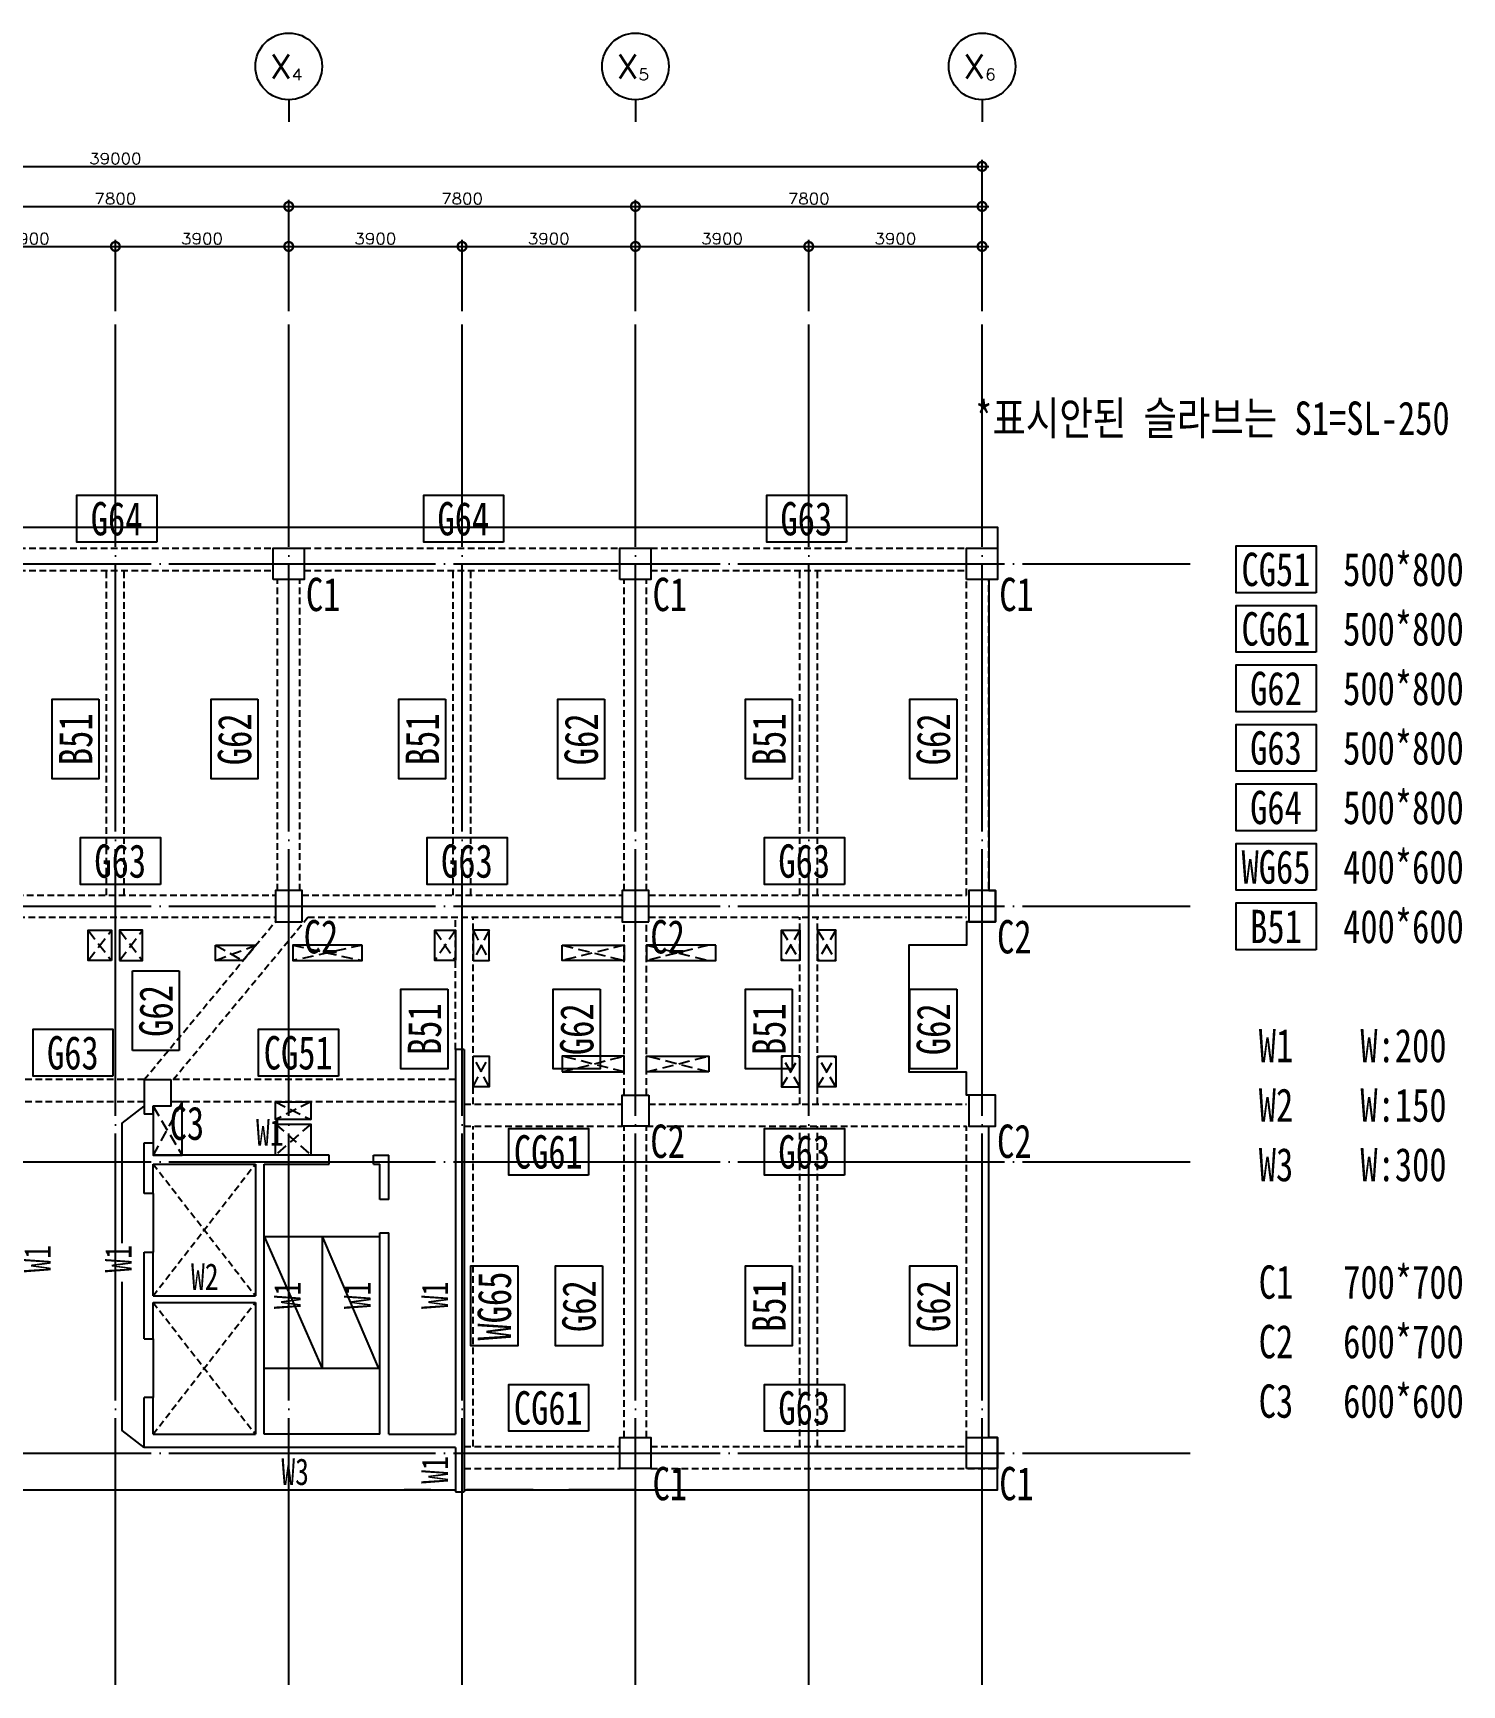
# Model space of a CAD drawing. Header units: millimetres. Extents: x -26699 to 35146, y -8917 to 28239.
# Drawn here: x 2998 to 35146, y -8917 to 28239 of the extents above; entities that cross this region are included whole.
import ezdxf
from ezdxf.enums import TextEntityAlignment as Align

# ---------------------------------------------------------------- set-up
doc = ezdxf.new("R2010")
doc.units = ezdxf.units.MM
doc.header["$LTSCALE"] = 100
for name, pattern in [('CEN', [10.375, 10, -0.125, 0.125, -0.125]), ('CENTER4', [64, 60, -2, 0, -2]), ('HID', [2.3, 1.5, -0.8]), ('HIDDEN', [0.375, 0.25, -0.125])]:
    doc.linetypes.add(name, pattern=pattern)
for name, color, linetype in [('AS-CONC-GIRDER', 6, 'HID'), ('AS-TEXT', 3, 'Continuous'), ('Bub', 3, 'Continuous'), ('CEN1', 1, 'CEN'), ('col', 2, 'Continuous'), ('DIM', 7, 'Continuous'), ('elev', 9, 'Continuous'), ('TEXT', 3, 'Continuous')]:
    doc.layers.add(name, color=color, linetype=linetype)
doc.styles.add('GHS', font='txt.shx', dxfattribs={"width": 1.1, "bigfont": 'ghs.shx'})
doc.styles.add('R', font='romans', dxfattribs={"width": 1.1, "height": 250})
doc.styles.add('SAMOO', font='', dxfattribs={"width": 0.8})
doc.styles.add('SK', font='simplex.shx', dxfattribs={"bigfont": 'ghs.shx'})
doc.styles.get('SAMOO').set_extended_font_data('DotumChe')
doc.dimstyles.new('1본부', dxfattribs={"dimscale": 100, "dimtxt": 3, "dimasz": 4, "dimexe": 1.5, "dimexo": 3, "dimgap": 0.5, "dimtad": 1, "dimdec": 0, "dimzin": 0, "dimdsep": 46, "dimtxsty": 'SK', "dimblk": 'DDOT1', "dimblk1": 'DOTSMALL', "dimblk2": 'DOTSMALL', "dimsah": 1, "dimcen": 1.5, "dimdle": 1.5, "dimclrd": 7, "dimclre": 7, "dimclrt": 3, "dimadec": 0, "dimazin": 0, "dimtfac": 1, "dimtdec": 3, "dimtix": 1, "dimtmove": 0, "dimatfit": 0, "dimldrblk": 'DOTSMALL', "dimfxl": 1, "dimtolj": 1, "dimtzin": 0, "dimarcsym": 0})

# ---------------------------------------------------------------- blocks, each defined once
blk = doc.blocks.new('_DOTSMALL')
at = {"color": 0, "linetype": 'ByBlock', "const_width": 0.5}
blk.add_lwpolyline([(-0.0625, 0, 1), (0.0625, 0, 1)], format="xyb", close=True, dxfattribs=at)
blk = doc.blocks.new('*D6')
at = {"layer": 'DEFPOINTS', "color": 0, "transparency": 16777216}
for p in [(24350, 25239), (-14650, 21684), (24350, 21684)]:
    blk.add_point(p, dxfattribs=at)
at = {"layer": 'DIM', "color": 7, "lineweight": -2, "transparency": 16777216}
for p, q in [((-14650, 21984), (-14650, 25389)), ((24350, 21984), (24350, 25389)), ((-14800, 25239), (24500, 25239))]:
    blk.add_line(p, q, dxfattribs=at)
at = {"layer": 'DIM', "color": 7, "lineweight": -2, "transparency": 16777216, "xscale": 400, "yscale": 400, "zscale": 400, "rotation": 180}
blk.add_blockref('_DOTSMALL', (-14650, 25239), dxfattribs=at)
at = {"layer": 'DIM', "color": 7, "lineweight": -2, "transparency": 16777216, "xscale": 400, "yscale": 400, "zscale": 400}
blk.add_blockref('_DOTSMALL', (24350, 25239), dxfattribs=at)
at = {"layer": 'DIM', "color": 3, "transparency": 16777216, "insert": (4850, 25414), "char_height": 250, "attachment_point": 5, "style": 'GHS'}
blk.add_mtext('\\A1;39000', dxfattribs=at)
blk = doc.blocks.new('DDOT1')
blk.add_line((-1, 0), (1, 0))
at = {"const_width": 0.5}
blk.add_lwpolyline([(-0.25, 0, 1), (0.25, 0, 1)], format="xyb", close=True, dxfattribs=at)
blk = doc.blocks.new('*D8')
at = {"layer": 'DEFPOINTS', "color": 0, "transparency": 16777216}
for p in [(20450, 23439), (16550, 21684), (20450, 21684)]:
    blk.add_point(p, dxfattribs=at)
at = {"layer": 'DIM', "color": 7, "lineweight": -2, "transparency": 16777216}
for p, q in [((16400, 23439), (20600, 23439)), ((16550, 21984), (16550, 23589)), ((20450, 21984), (20450, 23589))]:
    blk.add_line(p, q, dxfattribs=at)
at = {"layer": 'DIM', "color": 7, "lineweight": -2, "transparency": 16777216, "xscale": 400, "yscale": 400, "zscale": 400, "rotation": 180}
blk.add_blockref('_DOTSMALL', (16550, 23439), dxfattribs=at)
at = {"layer": 'DIM', "color": 7, "lineweight": -2, "transparency": 16777216, "xscale": 400, "yscale": 400, "zscale": 400}
blk.add_blockref('_DOTSMALL', (20450, 23439), dxfattribs=at)
at = {"layer": 'DIM', "color": 3, "transparency": 16777216, "insert": (18500, 23614), "char_height": 250, "attachment_point": 5, "style": 'GHS'}
blk.add_mtext('\\A1;3900', dxfattribs=at)
blk = doc.blocks.new('*D9')
at = {"layer": 'DEFPOINTS', "color": 0, "transparency": 16777216}
for p in [(8750, 23439), (4850, 21684), (8750, 21684)]:
    blk.add_point(p, dxfattribs=at)
at = {"layer": 'DIM', "color": 7, "lineweight": -2, "transparency": 16777216}
for p, q in [((4700, 23439), (8900, 23439)), ((4850, 21984), (4850, 23589)), ((8750, 21984), (8750, 23589))]:
    blk.add_line(p, q, dxfattribs=at)
at = {"layer": 'DIM', "color": 7, "lineweight": -2, "transparency": 16777216, "xscale": 400, "yscale": 400, "zscale": 400, "rotation": 180}
blk.add_blockref('_DOTSMALL', (4850, 23439), dxfattribs=at)
at = {"layer": 'DIM', "color": 7, "lineweight": -2, "transparency": 16777216, "xscale": 400, "yscale": 400, "zscale": 400}
blk.add_blockref('_DOTSMALL', (8750, 23439), dxfattribs=at)
at = {"layer": 'DIM', "color": 3, "transparency": 16777216, "insert": (6800, 23614), "char_height": 250, "attachment_point": 5, "style": 'GHS'}
blk.add_mtext('\\A1;3900', dxfattribs=at)
blk = doc.blocks.new('*D11')
at = {"layer": 'DEFPOINTS', "color": 0, "transparency": 16777216}
for p in [(4850, 23439), (950, 21684), (4850, 21684)]:
    blk.add_point(p, dxfattribs=at)
at = {"layer": 'DIM', "color": 7, "lineweight": -2, "transparency": 16777216}
for p, q in [((800, 23439), (5000, 23439)), ((950, 21984), (950, 23589)), ((4850, 21984), (4850, 23589))]:
    blk.add_line(p, q, dxfattribs=at)
at = {"layer": 'DIM', "color": 7, "lineweight": -2, "transparency": 16777216, "xscale": 400, "yscale": 400, "zscale": 400, "rotation": 180}
blk.add_blockref('_DOTSMALL', (950, 23439), dxfattribs=at)
at = {"layer": 'DIM', "color": 7, "lineweight": -2, "transparency": 16777216, "xscale": 400, "yscale": 400, "zscale": 400}
blk.add_blockref('_DOTSMALL', (4850, 23439), dxfattribs=at)
at = {"layer": 'DIM', "color": 3, "transparency": 16777216, "insert": (2900, 23614), "char_height": 250, "attachment_point": 5, "style": 'GHS'}
blk.add_mtext('\\A1;3900', dxfattribs=at)
blk = doc.blocks.new('*D13')
at = {"layer": 'DEFPOINTS', "color": 0, "transparency": 16777216}
for p in [(16550, 23439), (12650, 21684), (16550, 21684)]:
    blk.add_point(p, dxfattribs=at)
at = {"layer": 'DIM', "color": 7, "lineweight": -2, "transparency": 16777216}
for p, q in [((12500, 23439), (16700, 23439)), ((12650, 21984), (12650, 23589)), ((16550, 21984), (16550, 23589))]:
    blk.add_line(p, q, dxfattribs=at)
at = {"layer": 'DIM', "color": 7, "lineweight": -2, "transparency": 16777216, "xscale": 400, "yscale": 400, "zscale": 400, "rotation": 180}
blk.add_blockref('_DOTSMALL', (12650, 23439), dxfattribs=at)
at = {"layer": 'DIM', "color": 7, "lineweight": -2, "transparency": 16777216, "xscale": 400, "yscale": 400, "zscale": 400}
blk.add_blockref('_DOTSMALL', (16550, 23439), dxfattribs=at)
at = {"layer": 'DIM', "color": 3, "transparency": 16777216, "insert": (14600, 23614), "char_height": 250, "attachment_point": 5, "style": 'GHS'}
blk.add_mtext('\\A1;3900', dxfattribs=at)
blk = doc.blocks.new('*D14')
at = {"layer": 'DEFPOINTS', "color": 0, "transparency": 16777216}
for p in [(12650, 23439), (8750, 21684), (12650, 21684)]:
    blk.add_point(p, dxfattribs=at)
at = {"layer": 'DIM', "color": 7, "lineweight": -2, "transparency": 16777216}
for p, q in [((8600, 23439), (12800, 23439)), ((8750, 21984), (8750, 23589)), ((12650, 21984), (12650, 23589))]:
    blk.add_line(p, q, dxfattribs=at)
at = {"layer": 'DIM', "color": 7, "lineweight": -2, "transparency": 16777216, "xscale": 400, "yscale": 400, "zscale": 400, "rotation": 180}
blk.add_blockref('_DOTSMALL', (8750, 23439), dxfattribs=at)
at = {"layer": 'DIM', "color": 7, "lineweight": -2, "transparency": 16777216, "xscale": 400, "yscale": 400, "zscale": 400}
blk.add_blockref('_DOTSMALL', (12650, 23439), dxfattribs=at)
at = {"layer": 'DIM', "color": 3, "transparency": 16777216, "insert": (10700, 23614), "char_height": 250, "attachment_point": 5, "style": 'GHS'}
blk.add_mtext('\\A1;3900', dxfattribs=at)
blk = doc.blocks.new('*D15')
at = {"layer": 'DEFPOINTS', "color": 0, "transparency": 16777216}
for p in [(24350, 23439), (20450, 21684), (24350, 21684)]:
    blk.add_point(p, dxfattribs=at)
at = {"layer": 'DIM', "color": 7, "lineweight": -2, "transparency": 16777216}
for p, q in [((20300, 23439), (24500, 23439)), ((20450, 21984), (20450, 23589)), ((24350, 21984), (24350, 23589))]:
    blk.add_line(p, q, dxfattribs=at)
at = {"layer": 'DIM', "color": 7, "lineweight": -2, "transparency": 16777216, "xscale": 400, "yscale": 400, "zscale": 400, "rotation": 180}
blk.add_blockref('_DOTSMALL', (20450, 23439), dxfattribs=at)
at = {"layer": 'DIM', "color": 7, "lineweight": -2, "transparency": 16777216, "xscale": 400, "yscale": 400, "zscale": 400}
blk.add_blockref('_DOTSMALL', (24350, 23439), dxfattribs=at)
at = {"layer": 'DIM', "color": 3, "transparency": 16777216, "insert": (22400, 23614), "char_height": 250, "attachment_point": 5, "style": 'GHS'}
blk.add_mtext('\\A1;3900', dxfattribs=at)
blk = doc.blocks.new('*D17')
at = {"layer": 'DEFPOINTS', "color": 0, "transparency": 16777216}
for p in [(8750, 24339), (950, 21684), (8750, 21684)]:
    blk.add_point(p, dxfattribs=at)
at = {"layer": 'DIM', "color": 7, "lineweight": -2, "transparency": 16777216}
for p, q in [((800, 24339), (8900, 24339)), ((950, 21984), (950, 24489)), ((8750, 21984), (8750, 24489))]:
    blk.add_line(p, q, dxfattribs=at)
at = {"layer": 'DIM', "color": 7, "lineweight": -2, "transparency": 16777216, "xscale": 400, "yscale": 400, "zscale": 400, "rotation": 180}
blk.add_blockref('_DOTSMALL', (950, 24339), dxfattribs=at)
at = {"layer": 'DIM', "color": 7, "lineweight": -2, "transparency": 16777216, "xscale": 400, "yscale": 400, "zscale": 400}
blk.add_blockref('_DOTSMALL', (8750, 24339), dxfattribs=at)
at = {"layer": 'DIM', "color": 3, "transparency": 16777216, "insert": (4850, 24514), "char_height": 250, "attachment_point": 5, "style": 'GHS'}
blk.add_mtext('\\A1;7800', dxfattribs=at)
blk = doc.blocks.new('*D18')
at = {"layer": 'DEFPOINTS', "color": 0, "transparency": 16777216}
for p in [(16550, 24339), (8750, 21684), (16550, 21684)]:
    blk.add_point(p, dxfattribs=at)
at = {"layer": 'DIM', "color": 7, "lineweight": -2, "transparency": 16777216}
for p, q in [((8600, 24339), (16700, 24339)), ((8750, 21984), (8750, 24489)), ((16550, 21984), (16550, 24489))]:
    blk.add_line(p, q, dxfattribs=at)
at = {"layer": 'DIM', "color": 7, "lineweight": -2, "transparency": 16777216, "xscale": 400, "yscale": 400, "zscale": 400, "rotation": 180}
blk.add_blockref('_DOTSMALL', (8750, 24339), dxfattribs=at)
at = {"layer": 'DIM', "color": 7, "lineweight": -2, "transparency": 16777216, "xscale": 400, "yscale": 400, "zscale": 400}
blk.add_blockref('_DOTSMALL', (16550, 24339), dxfattribs=at)
at = {"layer": 'DIM', "color": 3, "transparency": 16777216, "insert": (12650, 24514), "char_height": 250, "attachment_point": 5, "style": 'GHS'}
blk.add_mtext('\\A1;7800', dxfattribs=at)
blk = doc.blocks.new('*D19')
at = {"layer": 'DEFPOINTS', "color": 0, "transparency": 16777216}
for p in [(24350, 24339), (16550, 21684), (24350, 21684)]:
    blk.add_point(p, dxfattribs=at)
at = {"layer": 'DIM', "color": 7, "lineweight": -2, "transparency": 16777216}
for p, q in [((16400, 24339), (24500, 24339)), ((16550, 21984), (16550, 24489)), ((24350, 21984), (24350, 24489))]:
    blk.add_line(p, q, dxfattribs=at)
at = {"layer": 'DIM', "color": 7, "lineweight": -2, "transparency": 16777216, "xscale": 400, "yscale": 400, "zscale": 400, "rotation": 180}
blk.add_blockref('_DOTSMALL', (16550, 24339), dxfattribs=at)
at = {"layer": 'DIM', "color": 7, "lineweight": -2, "transparency": 16777216, "xscale": 400, "yscale": 400, "zscale": 400}
blk.add_blockref('_DOTSMALL', (24350, 24339), dxfattribs=at)
at = {"layer": 'DIM', "color": 3, "transparency": 16777216, "insert": (20450, 24514), "char_height": 250, "attachment_point": 5, "style": 'GHS'}
blk.add_mtext('\\A1;7800', dxfattribs=at)

msp = doc.modelspace()

# ---------------------------------------------------------------- linework, layer by layer
at = {"layer": 'AS-CONC-GIRDER'}
for p, q in [((1300, 16650), (8400, 16650)), ((9100, 16650), (16200, 16650)), ((16900, 16650), (24000, 16650)), ((1300, 16150), (8400, 16150)), ((4650, 8850), (4650, 16150)), ((5050, 8850), (5050, 16150)), ((9100, 16150), (16200, 16150)), ((12450, 8850), (12450, 16150)), ((12850, 8850), (12850, 16150)), ((16900, 16150), (24000, 16150)), ((20250, 8850), (20250, 16150)), ((20650, 8850), (20650, 16150)), ((8500, 8950), (8500, 15950)), ((9000, 8950), (9000, 15950)), ((16300, 8950), (16300, 15950)), ((16800, 8950), (16800, 15950)), ((24000, 8850), (24000, 15950)), ((24500, 9000), (24500, 15950)), ((1250, 8850), (8450, 8850)), ((9050, 8850), (16250, 8850)), ((16850, 8850), (24000, 8850)), ((1285.2, 8350), (8450, 8350)), ((5500, 4700), (8450, 8250)), ((6150.1, 4700), (9183.2, 8350)), ((9183.2, 8350), (16250, 8350)), ((12500, 5375), (12500, 8350)), ((12900, 4150), (12900, 8350)), ((16300, 4350), (16300, 8250)), ((16800, 4350), (16800, 8250)), ((16850, 8350), (24000, 8350)), ((20250, 4150), (20250, 8350)), ((20650, 4150), (20650, 8350)), ((5500, 4700), (2500, 4700)), ((12500, 4700), (6150.1, 4700)), ((5500, 4200), (2500, 4200)), ((12500, 4200), (6100, 4200)), ((12700, 4150), (16250, 4150)), ((16850, 4150), (24000, 4150)), ((12700, 3650), (16250, 3650)), ((12900, -3550), (12900, 3650)), ((16300, -3350), (16300, 3650)), ((16800, 3650), (24000, 3650)), ((16800, -3350), (16800, 3650)), ((20250, -3550), (20250, 3650)), ((20650, -3550), (20650, 3650)), ((24000, -3350), (24000, 3650)), ((24500, -3350), (24500, 3650)), ((5700, 2800), (8000, -162.5)), ((5700, -162.5), (8000, 2800)), ((5700, -312.5), (8000, -3275)), ((5700, -3275), (8000, -312.5)), ((12700, -3550), (16200, -3550)), ((16900, -3550), (24000, -3550)), ((12700, -4050), (16200, -4050)), ((16900, -4050), (24700, -4050))]:
    msp.add_line(p, q, dxfattribs=at)
at = {"layer": 'AS-CONC-GIRDER', "linetype": 'HIDDEN', "ltscale": 10}
for p, q in [((4240, 7375), (4760, 8060)), ((4240, 8060), (4760, 7375)), ((4940, 7375), (5460, 8060)), ((4940, 8060), (5460, 7375)), ((12500, 8060), (12040, 7375)), ((12040, 8060), (12500, 7375)), ((12900, 8060), (13260, 7375)), ((13260, 8060), (12900, 7375)), ((19840, 8060), (20250, 7375)), ((20250, 8060), (19840, 7375)), ((20650, 8060), (21060, 7375)), ((21060, 8060), (20650, 7375)), ((7100, 7375), (8013.7, 7725)), ((7100, 7725), (7722.9, 7375)), ((8840, 7725), (10400, 7375)), ((10400, 7725), (8840, 7375)), ((14900, 7725), (16300, 7375)), ((16300, 7725), (14900, 7375)), ((16800, 7725), (18200, 7375)), ((18200, 7725), (16800, 7375)), ((12900, 4540), (13260, 5225)), ((13260, 4540), (12900, 5225)), ((14900, 4875), (16300, 5225)), ((16300, 4875), (14900, 5225)), ((16800, 4875), (18200, 5225)), ((18200, 4875), (16800, 5225)), ((19840, 4540), (20250, 5225)), ((20250, 4540), (19840, 5225)), ((20650, 4540), (21060, 5225)), ((21060, 4540), (20650, 5225)), ((6350, 4200), (5700, 3000)), ((5700, 4100), (6350, 3000)), ((8450, 4200), (9250, 3800)), ((9250, 4200), (8450, 3800)), ((8450, 3700), (9250, 3000)), ((9250, 3700), (8450, 3000))]:
    msp.add_line(p, q, dxfattribs=at)
at = {"layer": 'AS-CONC-GIRDER', "ltscale": 10}
for p, q in [((5700, 2135), (5700, 815)), ((5700, -1133.8), (5700, -2453.8)), ((16550, -4525), (11345.8, -4525)), ((16550, -4525), (12700, -4525))]:
    msp.add_line(p, q, dxfattribs=at)
at = {"layer": 'AS-CONC-GIRDER', "linetype": 'Continuous', "ltscale": 10}
for points in [[(-14300, 7725), (-14300, 8250), (-14950, 8250), (-14950, 8950), (-14800, 8950), (-14800, 15950), (-15000, 15950), (-15000, 17125), (24700, 17125), (24700, 15950), (24500, 15950), (24500, 8950), (24650, 8950), (24650, 8250), (24000, 8250), (24000, 7725), (22700, 7725), (22700, 4875), (24000, 4875)], [(12700, -4525), (12700, -4525), (24700, -4525), (24700, -3350), (24500, -3350), (24500, 3650), (24650, 3650), (24650, 4350), (24000, 4350), (24000, 4875)], [(6100, 4200), (6100, 4100), (5700, 4100), (5700, 3000), (6350, 3000), (6350, 4200), (6100, 4200)], [(-2800, -4525), (12500, -4525)]]:
    msp.add_lwpolyline(points, dxfattribs=at)
for points in [[(4760, 7375), (4240, 7375), (4240, 8060), (4760, 8060)], [(4940, 7375), (5460, 7375), (5460, 8060), (4940, 8060)], [(12500, 7375), (12040, 7375), (12040, 8060), (12500, 8060)], [(12900, 7375), (13260, 7375), (13260, 8060), (12900, 8060)], [(20250, 7375), (19840, 7375), (19840, 8060), (20250, 8060)], [(20650, 7375), (21060, 7375), (21060, 8060), (20650, 8060)], [(7100, 7725), (8013.7, 7725), (7722.9, 7375), (7100, 7375)], [(10400, 7725), (8840, 7725), (8840, 7375), (10400, 7375)], [(14900, 7725), (16300, 7725), (16300, 7375), (14900, 7375)], [(18360, 7725), (16800, 7725), (16800, 7375), (18360, 7375)], [(12900, 5225), (13260, 5225), (13260, 4540), (12900, 4540)], [(14900, 4875), (16300, 4875), (16300, 5225), (14900, 5225)], [(18200, 4875), (16800, 4875), (16800, 5225), (18200, 5225)], [(20250, 5225), (19840, 5225), (19840, 4540), (20250, 4540)], [(20650, 5225), (21060, 5225), (21060, 4540), (20650, 4540)], [(8450, 4200), (9250, 4200), (9250, 3800), (8450, 3800)], [(8450, 3700), (9250, 3700), (9250, 3000), (8450, 3000)]]:
    msp.add_lwpolyline(points, close=True, dxfattribs=at)
at = {"layer": 'AS-TEXT', "ltscale": 2}
for points in [[(5005.7, 1016.8), (5005.7, 3716.2), (5500, 4100)], [(5500, -3575), (5005.7, -3191.2), (5005.7, 147.6)]]:
    msp.add_lwpolyline(points, dxfattribs=at)
at = {"layer": 'Bub'}
for p, q in [((8750, 26739), (8750, 26239)), ((16550, 26739), (16550, 26239)), ((24350, 26739), (24350, 26239))]:
    msp.add_line(p, q, dxfattribs=at)
for centre in [(8750, 27489), (16550, 27489), (24350, 27489)]:
    msp.add_circle(centre, 750, dxfattribs=at)
at = {"layer": 'CEN1', "linetype": 'CENTER4'}
for p, q in [((4850, -8917.2), (4850, 21684.1)), ((8750, -8917.2), (8750, 21684.1)), ((12650, -8917.2), (12650, 21684.1)), ((16550, -8917.2), (16550, 21684.1)), ((20450, -8917.2), (20450, 21684.1)), ((24350, -8917.2), (24350, 21684.1)), ((-19544.1, 16300), (29031.3, 16300)), ((-19544.1, 8600), (29031.3, 8600)), ((-19544.1, 2850), (29031.3, 2850)), ((-19544.1, -3700), (29031.3, -3700))]:
    msp.add_line(p, q, dxfattribs=at)
at = {"layer": 'col'}
for p, q in [((12500, 5375), (12500, -3275)), ((12700, 5375), (12700, -4575)), ((5500, 4700), (5500, 3925)), ((5500, 4700), (6100, 4700)), ((6100, 4700), (6100, 4100)), ((5700, 3925), (5700, 4100)), ((6100, 4100), (5700, 4100)), ((5700, 3925), (5500, 3925)), ((5500, 2135), (5500, 3275)), ((9657, 3000), (5700, 3000)), ((9657, 2800), (9657, 3000)), ((10657, 3000), (11000, 3000)), ((10657, 2800), (10657, 3000)), ((11000, 2000), (11000, 3000)), ((5700, 2800), (8000, 2800)), ((5700, 2135), (5700, 2800)), ((8000, 2800), (8000, -162.5)), ((8200, 2800), (9657, 2800)), ((8200, -3275), (8200, 2800)), ((10657, 2800), (10800, 2800)), ((10800, 2000), (10800, 2800)), ((5700, 2135), (5500, 2135)), ((11000, 2000), (10800, 2000)), ((10800, -3275), (10800, 1250)), ((10800, 1250), (11000, 1250)), ((11000, -3275), (11000, 1250)), ((5500, -1133.8), (5500, 815)), ((5500, 815), (5700, 815)), ((5700, -162.5), (5700, 815)), ((5700, -162.5), (8000, -162.5)), ((5700, -1133.8), (5700, -312.5)), ((5700, -312.5), (8000, -312.5)), ((8000, -312.5), (8000, -3275)), ((5500, -1133.8), (5700, -1133.8)), ((5500, -3575), (5500, -2453.8)), ((5700, -2453.8), (5500, -2453.8)), ((5700, -3275), (5700, -2453.8)), ((5700, -3275), (8000, -3275)), ((10800, -3275), (8200, -3275)), ((12500, -3575), (5500, -3575)), ((12500, -3575), (12500, -4575)), ((12500, -4575), (12700, -4575))]:
    msp.add_line(p, q, dxfattribs=at)
at = {"layer": 'col', "linetype": 'Continuous'}
for p, q in [((12700, 5375), (12500, 5375)), ((5500, 3275), (5700, 3275)), ((5700, 3275), (5700, 3000)), ((11000, -3275), (12500, -3275))]:
    msp.add_line(p, q, dxfattribs=at)
at = {"layer": 'col'}
for points in [[(8400, 15950), (8400, 16650), (9100, 16650), (9100, 15950)], [(16200, 15950), (16200, 16650), (16900, 16650), (16900, 15950)], [(24000, 15950), (24000, 16650), (24700, 16650), (24700, 15950)], [(9050, 8250), (9050, 8950), (8450, 8950), (8450, 8250)], [(16850, 8250), (16850, 8950), (16250, 8950), (16250, 8250)], [(24650, 8250), (24650, 8950), (24050, 8950), (24050, 8250)], [(16850, 4350), (16850, 3650), (16250, 3650), (16250, 4350)], [(24050, 4350), (24050, 3650), (24650, 3650), (24650, 4350)], [(16200, -4050), (16200, -3350), (16900, -3350), (16900, -4050)], [(24000, -4050), (24000, -3350), (24700, -3350), (24700, -4050)]]:
    msp.add_lwpolyline(points, close=True, dxfattribs=at)
at = {"layer": 'DEFPOINTS'}
for p, q in [((5234.3, 5351.7), (5234.3, 7146.7)), ((5234.3, 7146.7), (6288.3, 7146.7)), ((6288.3, 7146.7), (6288.3, 5351.7)), ((6288.3, 5351.7), (5234.3, 5351.7))]:
    msp.add_line(p, q, dxfattribs=at)
for points in [[(5781.5, 16790.6), (3986.5, 16790.6), (3986.5, 17844.5), (5781.5, 17844.5)], [(13581.5, 16790.6), (11786.5, 16790.6), (11786.5, 17844.5), (13581.5, 17844.5)], [(21298.6, 16790.6), (19503.6, 16790.6), (19503.6, 17844.5), (21298.6, 17844.5)], [(31865, 15650.8), (30070, 15650.8), (30070, 16704.8), (31865, 16704.8)], [(31865, 14311.9), (30070, 14311.9), (30070, 15365.9), (31865, 15365.9)], [(31865, 12973.1), (30070, 12973.1), (30070, 14027.1), (31865, 14027.1)], [(4478.7, 13255.5), (4478.7, 11460.5), (3424.7, 11460.5), (3424.7, 13255.5)], [(8056.3, 13255.5), (8056.3, 11460.5), (7002.3, 11460.5), (7002.3, 13255.5)], [(12278.7, 13255.5), (12278.7, 11460.5), (11224.7, 11460.5), (11224.7, 13255.5)], [(15856.3, 13255.5), (15856.3, 11460.5), (14802.3, 11460.5), (14802.3, 13255.5)], [(20078.7, 13255.5), (20078.7, 11460.5), (19024.7, 11460.5), (19024.7, 13255.5)], [(23778.7, 13255.5), (23778.7, 11460.5), (22724.7, 11460.5), (22724.7, 13255.5)], [(31865, 11634.3), (30070, 11634.3), (30070, 12688.3), (31865, 12688.3)], [(31865, 10295.4), (30070, 10295.4), (30070, 11349.4), (31865, 11349.4)], [(5862.5, 9090.6), (4067.5, 9090.6), (4067.5, 10144.5), (5862.5, 10144.5)], [(13662.5, 9090.6), (11867.5, 9090.6), (11867.5, 10144.5), (13662.5, 10144.5)], [(21251.5, 9090.6), (19456.5, 9090.6), (19456.5, 10144.5), (21251.5, 10144.5)], [(31865, 8956.6), (30070, 8956.6), (30070, 10010.6), (31865, 10010.6)], [(31865, 7617.8), (30070, 7617.8), (30070, 8671.8), (31865, 8671.8)], [(12328.7, 6734.2), (12328.7, 4939.2), (11274.7, 4939.2), (11274.7, 6734.2)], [(15756.3, 6734.2), (15756.3, 4939.2), (14702.3, 4939.2), (14702.3, 6734.2)], [(20078.7, 6734.2), (20078.7, 4939.2), (19024.7, 4939.2), (19024.7, 6734.2)], [(23778.7, 6734.2), (23778.7, 4939.2), (22724.7, 4939.2), (22724.7, 6734.2)], [(4796.3, 4777.2), (3001.3, 4777.2), (3001.3, 5831.2), (4796.3, 5831.2)], [(9866.9, 4777.2), (8071.9, 4777.2), (8071.9, 5831.2), (9866.9, 5831.2)], [(15494.3, 2548.4), (13699.3, 2548.4), (13699.3, 3602.4), (15494.3, 3602.4)], [(21251.5, 2548.4), (19456.5, 2548.4), (19456.5, 3602.4), (21251.5, 3602.4)], [(13901.9, 506.9), (13901.9, -1288.1), (12847.9, -1288.1), (12847.9, 506.9)], [(15806.3, 506.9), (15806.3, -1288.1), (14752.3, -1288.1), (14752.3, 506.9)], [(20078.7, 506.9), (20078.7, -1288.1), (19024.7, -1288.1), (19024.7, 506.9)], [(23778.7, 506.9), (23778.7, -1288.1), (22724.7, -1288.1), (22724.7, 506.9)], [(15494.3, -3209.4), (13699.3, -3209.4), (13699.3, -2155.5), (15494.3, -2155.5)], [(21251.5, -3209.4), (19456.5, -3209.4), (19456.5, -2155.5), (21251.5, -2155.5)]]:
    msp.add_lwpolyline(points, close=True, dxfattribs=at)
at = {"layer": 'elev', "ltscale": 10}
for p, q in [((8200, 1170), (10800, 1170)), ((8200, 1170), (9500, -1800)), ((9500, 1170), (9500, -1800)), ((9500, 1170), (10770, -1800)), ((10770, -1800), (8200, -1800))]:
    msp.add_line(p, q, dxfattribs=at)

# ---------------------------------------------------------------- texts
at = {"layer": 'AS-TEXT', "ltscale": 2, "style": 'SAMOO', "width": 0.8}
for s, height, p in [('*표시안된 슬라브는 S1=SL-250', 750, (29532.1, 19575.8)), ('G64', 750, (4878.5, 17315.6)), ('G64', 750, (12678.5, 17315.6)), ('G63', 750, (20395.6, 17315.6)), ('CG51', 750, (30962, 16175.8)), ('500*800', 750, (33830.4, 16175.8)), ('500*800', 750, (33830.4, 14836.9)), ('CG61', 750, (30962, 14836.9)), ('G62', 750, (30962, 13498.1)), ('500*800', 750, (33830.4, 13498.1)), ('G63', 750, (30962, 12159.3)), ('500*800', 750, (33830.4, 12159.3)), ('G64', 750, (30962, 10820.4)), ('500*800', 750, (33830.4, 10820.4)), ('G63', 750, (4959.5, 9615.6)), ('G63', 750, (12759.5, 9615.6)), ('G63', 750, (20348.5, 9615.6)), ('WG65', 750, (30962, 9481.6)), ('400*600', 750, (33830.4, 9481.6)), ('400*600', 750, (33830.4, 8142.8)), ('B51', 750, (30962, 8142.8)), ('G63', 750, (3893.3, 5302.2)), ('CG51', 750, (8963.9, 5302.2)), ('W1', 750, (30962, 5465.1)), ('W:200', 750, (33830.4, 5465.1)), ('W2', 750, (30962, 4126.3)), ('W:150', 750, (33830.4, 4126.3)), ('W1', 600, (8325.7, 3510.1)), ('CG61', 750, (14591.3, 3073.4)), ('G63', 750, (20348.5, 3073.4)), ('W3', 750, (30962, 2787.5)), ('W:300', 750, (33830.4, 2787.5)), ('W2', 600, (6862.8, 266.7)), ('C1', 750, (30962, 145.4)), ('700*700', 750, (33830.4, 145.4)), ('C2', 750, (30962, -1193.4)), ('600*700', 750, (33830.4, -1193.4)), ('C3', 750, (30962, -2532.3)), ('600*600', 750, (33830.4, -2532.3)), ('CG61', 750, (14591.3, -2684.4)), ('G63', 750, (20348.5, -2684.4)), ('W3', 600, (8895, -4119.8))]:
    msp.add_text(s, height=height, dxfattribs=at).set_placement(p, align=Align.MIDDLE_CENTER)
for s, height, p in [('B51', 750, (3953.7, 12352.5)), ('G62', 750, (7531.3, 12352.5)), ('B51', 750, (11753.7, 12352.5)), ('G62', 750, (15331.3, 12352.5)), ('B51', 750, (19553.7, 12352.5)), ('G62', 750, (23253.7, 12352.5)), ('G62', 750, (5763.3, 6243.7)), ('B51', 750, (11803.7, 5831.2)), ('G62', 750, (15231.3, 5831.2)), ('B51', 750, (19553.7, 5831.2)), ('G62', 750, (23253.7, 5831.2)), ('W1', 600, (3095.4, 668.7)), ('W1', 600, (4914.4, 668.7)), ('W1', 600, (8718.7, -153.5)), ('W1', 600, (10295.7, -153.5)), ('W1', 600, (12037.1, -153.5)), ('WG65', 750, (13376.9, -396.1)), ('G62', 750, (15281.3, -396.1)), ('B51', 750, (19553.7, -396.1)), ('G62', 750, (23253.7, -396.1)), ('W1', 600, (12037.1, -4081))]:
    msp.add_text(s, height=height, rotation=90, dxfattribs=at).set_placement(p, align=Align.MIDDLE_CENTER)
at = {"layer": 'Bub', "color": 2, "style": 'R', "width": 1.1}
for p in [(8577.8, 27487), (16377.8, 27487), (24177.8, 27487)]:
    msp.add_text('X', height=535.7, dxfattribs=at).set_placement(p, align=Align.MIDDLE)
for tag, p in [('4', (8817.5, 27179.2)), ('5', (16617.5, 27179.2)), ('6', (24417.5, 27179.2))]:
    msp.add_attdef(tag, p, 'N', height=257.6, dxfattribs=at)
at = {"layer": 'TEXT', "color": 2, "style": 'SAMOO', "width": 0.8}
for s, p in [('C1', (9525.5, 15612.3)), ('C1', (17325.5, 15612.3)), ('C1', (25125.5, 15612.3)), ('C2', (9475.5, 7912.3)), ('C2', (17275.5, 7912.3)), ('C2', (25075.5, 7912.3)), ('C3', (6459.7, 3718.1)), ('C2', (17275.5, 3312.3)), ('C2', (25075.5, 3312.3)), ('C1', (17325.5, -4387.7)), ('C1', (25125.5, -4387.7))]:
    msp.add_text(s, height=750, dxfattribs=at).set_placement(p, align=Align.MIDDLE_CENTER)

# ---------------------------------------------------------------- dimensions: what is measured, and where the dimension line sits
at = {"layer": 'DIM'}
for base, p1, p2, picture, middle in [((24350, 25239), (-14650, 21684.1), (24350, 21684.1), '*D6', (4850, 25239)), ((8750, 24339), (950, 21684.1), (8750, 21684.1), '*D17', (4850, 24339)), ((16550, 24339), (8750, 21684.1), (16550, 21684.1), '*D18', (12650, 24339)), ((4850, 23439), (950, 21684.1), (4850, 21684.1), '*D11', (2900, 23439)), ((8750, 23439), (4850, 21684.1), (8750, 21684.1), '*D9', (6800, 23439)), ((12650, 23439), (8750, 21684.1), (12650, 21684.1), '*D14', (10700, 23439)), ((16550, 23439), (12650, 21684.1), (16550, 21684.1), '*D13', (14600, 23439)), ((20450, 23439), (16550, 21684.1), (20450, 21684.1), '*D8', (18500, 23439)), ((24350, 23439), (20450, 21684.1), (24350, 21684.1), '*D15', (22400, 23439))]:
    dim = msp.add_linear_dim(base=base, p1=p1, p2=p2, dimstyle='1본부', override={"dimtxt": 2.5, "dimtxsty": 'GHS'}, dxfattribs=at)
    dim.commit()
    dim.dimension.update_dxf_attribs({"geometry": picture, "text_midpoint": middle, "dimtype": 160})
dim = msp.add_linear_dim(base=(24350, 24339), p1=(16550, 21684.1), p2=(24350, 21684.1), dimstyle='1본부', override={"dimtxt": 2.5, "dimtxsty": 'GHS'}, dxfattribs=at)
dim.commit()
dim.dimension.update_dxf_attribs({"geometry": '*D19', "text_midpoint": (20450, 24514)})

doc.saveas('drawing.dxf')
